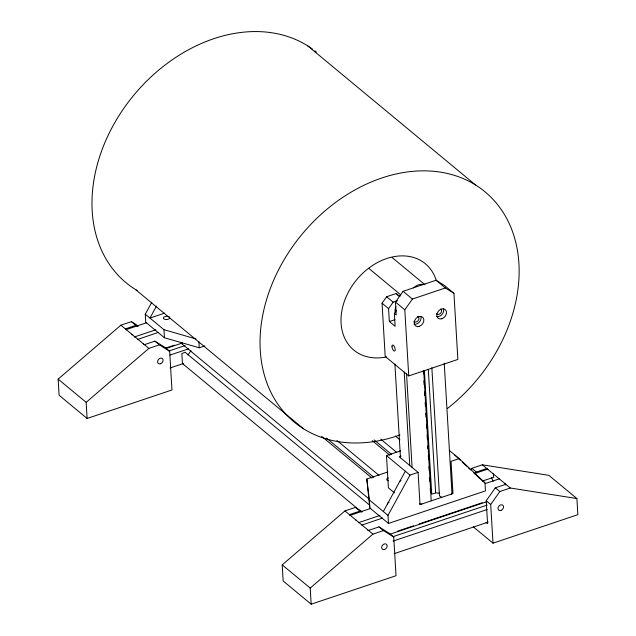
<?xml version="1.0" encoding="UTF-8"?>
<svg xmlns="http://www.w3.org/2000/svg" width="636" height="636" viewBox="0 0 636 636"><rect width="100%" height="100%" fill="white"/><g stroke="black" fill="none" stroke-linecap="round" stroke-linejoin="round"><path stroke-width="0.95" d="M431.216 500.866L423.703 370.422M361.781 525.121L382.586 518.038M137.734 339.378L158.531 332.334M204.879 345.905L199.259 347.789L164.422 337.74L145.755 322.261L145.27 314.2L151.829 302.203M156.496 306.075L149.937 318.072L164.66 313.127M383.333 511.511L405.339 471.228M388.485 523.436L388 515.375L410.005 475.1L418.091 472.389L420.006 504.634L452.975 493.568L451.059 461.323L459.144 458.604L484.974 482.827L485.459 490.889L388.485 523.436L369.81 507.965L366.821 479.003L387.809 471.96M187.906 355.055L191.007 350.659M396.649 310.201L394.368 313.429L396.22 314.963L395.465 302.076L403.073 291.304L436.042 280.238L444.604 285.588L453.937 293.323L457.864 359.435L408.733 375.924L385.201 356.43L382.045 303.221L386.609 296.75L396.3 293.498L399.933 296.503M394.368 313.429L395.131 326.332L389.343 321.53L388.58 308.635L393.143 302.172L397.548 300.693M408.733 375.924L404.806 309.819L412.406 299.039L445.375 287.973L453.937 293.323M470.68 469.94L471.817 468.327L482.319 464.805L548.884 475.346L576.892 498.56L577.854 514.683L493.003 543.168L473.319 526.854M475.156 473.661L476.3 472.039L486.802 468.517M486.055 522.387L487.581 523.651L486.222 500.755L495.341 487.828L505.851 484.298M493.003 543.168L490.698 504.467L499.824 491.541L510.326 488.011L576.892 498.56M144.404 344.672L154.914 341.15L165.185 347.566L169.669 351.287L171.966 389.979L87.116 418.464L59.108 395.25L58.146 379.128L120.88 325.179L131.39 321.649L138.497 326.093M87.116 418.464L86.154 402.342L148.888 348.393L159.398 344.863L169.669 351.287M368.467 530.416L378.976 526.886L389.248 533.302L393.724 537.023L396.029 575.715L311.171 604.2L283.163 580.986L282.209 564.863L344.943 510.915L355.445 507.385L362.56 511.829M311.171 604.2L310.217 588.077L372.95 534.129L383.452 530.599L393.724 537.023M125.364 328.892L135.865 325.362L137.448 326.355M126.031 329.647L146.733 322.698M134.156 337.056L155.796 329.79M165.972 347.995L174.439 345.157M165.447 348.679L182.389 342.995M169.025 350.953L185.028 345.579M169.947 355.095L188.765 348.774M170.122 367.958L183.295 363.53M389.343 321.53L394.908 319.67M394.431 492.852L388.397 487.852L386.481 455.599L400.473 450.9M401.117 456.123L399.233 456.759L418.091 472.389M349.426 514.627L359.928 511.106L361.51 512.091M350.086 515.351L370.788 508.403M474.297 473.661L487.47 469.233A1.868 0.763 71.4 0 0 487.12 469.686M439.54 493.218L435.636 492.868L431.725 494.18L424.403 370.875M358.219 522.752L379.859 515.494M482.422 481.062L493.711 477.27L493.242 473.82M485.157 483.606L499.268 478.876M397.564 531.171L413.559 525.797M419.203 523.905L482.247 502.742M389.51 534.375L486.429 501.844M393.088 536.649L487.184 505.063M393.064 541.109L487.16 509.523M394.177 553.654L488.273 522.069M441.821 497.312L439.468 495.929L431.852 367.688M181.737 343.44L181.236 343.178M145.27 314.2L163.945 329.679L195.952 338.916M307.53 45.728L475.577 185.004M436.042 280.238L445.375 287.973M392.134 257.532L424.991 284.761M403.073 291.304L412.406 299.039M368.761 268.344L400.855 294.945M395.465 302.076L404.806 309.819M386.609 296.75L393.143 302.172M382.045 303.221L388.58 308.635M482.319 464.805L510.326 488.011M471.817 468.327L476.3 472.039M495.341 487.828L499.824 491.541M449.191 450.36L459.144 458.604M480.975 479.512L484.974 482.827M486.222 500.755L490.698 504.467M395.354 436.018L399.933 439.818M380.71 439.134L396.745 452.427M374.119 439.921L391.681 454.478M372.259 440.653L389.82 455.209M386.481 455.599L410.005 475.1M336.929 440.494L378.929 475.299M326.53 438.117L373.865 477.35M321.609 436.32L372.004 478.081M135.516 289.539L303.555 428.807M181.347 343.376L369.174 499.045M366.821 479.003L369.333 499.904L388 515.375M369.834 505.334L185.06 352.193L181.872 353.632L182.405 362.949A1.868 1.423 -50.3 0 0 183.494 364.102M182.794 363.824L356.883 508.1M131.39 321.649L135.865 325.362M154.914 341.15L159.398 344.863M355.445 507.385L359.928 511.106M378.976 526.886L383.452 530.599M120.88 325.179L148.888 348.393M344.943 510.915L372.95 534.129M58.146 379.128L86.154 402.342M282.209 564.863L310.217 588.077M355.866 519.93L356.168 520.582M131.803 334.234L132.113 334.949M454.47 454.74L460.218 460.122M462.364 462.141L466.673 466.172M468.112 467.524L470.258 469.543M473.852 472.906L480.307 478.956M491.358 477.278L493.107 481.333M444.23 363.156L451.965 493.361M428.314 369.564L435.636 492.868M423.282 370.923L423.457 373.881M423.87 380.789L424.101 384.732M424.514 391.641L424.745 395.584M425.158 402.493L425.397 406.436M425.802 413.336L426.041 417.288M426.446 424.188L426.684 428.139M427.09 435.04L427.328 438.983M427.734 445.892L427.917 448.849M428.322 455.758L428.561 459.701M428.966 466.609L429.205 470.553M429.61 477.461L429.849 481.404M430.254 488.305L430.493 492.256M406.555 373.928L412.12 467.643M404.218 372.052L409.783 465.767M394.9 364.086L400.465 457.801M369.333 499.904L369.81 507.965M198.885 341.516L199.259 347.789M163.945 329.679L164.422 337.74M367.346 529.446A1.868 0.763 71.4 0 1 368.125 530.694M504.73 483.336A1.868 0.763 71.4 0 1 505.644 485.045M487.573 469.233A1.868 0.763 71.4 0 1 487.923 469.408M349.911 515.446A1.868 0.763 71.4 0 1 350.539 515.518M143.283 343.75A1.868 0.763 71.4 0 1 143.768 344.354M125.849 329.742A1.868 0.763 71.4 0 1 126.484 329.822M169.74 317.785A3.18 1.598 -3.4 0 1 165.75 319.51A3.18 1.598 -3.4 0 1 163.818 317.245A3.18 1.598 -3.4 0 1 168.81 316.696M169.319 317.006A3.18 1.598 -3.4 0 1 169.637 317.372M387.562 504.173A3.18 1.598 -3.4 0 1 389.041 502.313M388.31 480.76A3.18 1.598 -3.4 0 1 388.31 477.986M400.052 481.508A3.18 1.304 71.4 0 1 400.394 480.617M400.696 480.458A3.18 1.304 71.4 0 1 401.062 480.498M395.266 312.411A9.341 7.107 -50.3 0 1 395.902 306.655M398.915 296.09A12.72 9.675 -50.3 0 1 396.3 293.498M440.668 308.985A3.18 2.417 -50.3 0 1 440.645 313.19A3.18 2.417 -50.3 0 1 436.542 313.747M417.447 316.338A3.18 2.417 -50.3 0 1 418.273 320.457A3.18 2.417 -50.3 0 1 413.917 321.339M420.825 316.346A5.605 4.269 -50.3 0 1 419.394 322.015A5.605 4.269 -50.3 0 1 414.036 324.177M443.451 308.754A5.605 4.269 -50.3 0 1 442.02 314.423A5.605 4.269 -50.3 0 1 436.67 316.577M413.464 287.885A11.679 8.888 -50.3 0 1 423.568 284.499M451.902 493.123A1.868 0.938 -3.4 0 1 451.035 494.22M421.946 503.982A1.868 0.938 -3.4 0 1 419.529 503.847M137.145 290.533A149.516 113.78 -50.3 0 1 126.214 104.964A149.516 113.78 -50.3 0 1 312.459 49.044M314.844 50.84A149.516 113.78 -50.3 0 1 316.402 52.08M386.577 356.891A56.071 42.668 -50.3 0 1 341.063 322.865A56.071 42.668 -50.3 0 1 381.505 260.561A56.071 42.668 -50.3 0 1 436.232 280.389M399.949 434.96A149.516 113.78 -50.3 0 1 266.46 300.001A149.516 113.78 -50.3 0 1 474.233 184.186A149.516 113.78 -50.3 0 1 447.307 408.566M384.573 549.464A3.18 2.417 -50.3 0 0 386.712 544.559A3.18 2.417 -50.3 0 0 381.95 546.149A3.18 2.417 -50.3 0 0 384.573 549.464M500.945 510.406A3.18 2.417 -50.3 0 0 503.084 505.493A3.18 2.417 -50.3 0 0 498.322 507.091A3.18 2.417 -50.3 0 0 500.945 510.406M160.511 363.728A3.18 2.417 -50.3 0 0 162.649 358.815A3.18 2.417 -50.3 0 0 157.887 360.413A3.18 2.417 -50.3 0 0 160.511 363.728M391.999 346.723A3.18 1.304 71.4 0 0 394.519 351.072A3.18 1.304 71.4 0 0 394.233 346.326A3.18 1.304 71.4 0 0 391.999 346.723M419.299 326.332A5.605 4.269 -50.3 0 0 423.067 317.666A5.605 4.269 -50.3 0 0 414.672 320.48A5.605 4.269 -50.3 0 0 419.299 326.332M441.933 318.731A5.605 4.269 -50.3 0 0 445.701 310.066A5.605 4.269 -50.3 0 0 437.298 312.888A5.605 4.269 -50.3 0 0 441.933 318.731"/></g></svg>
